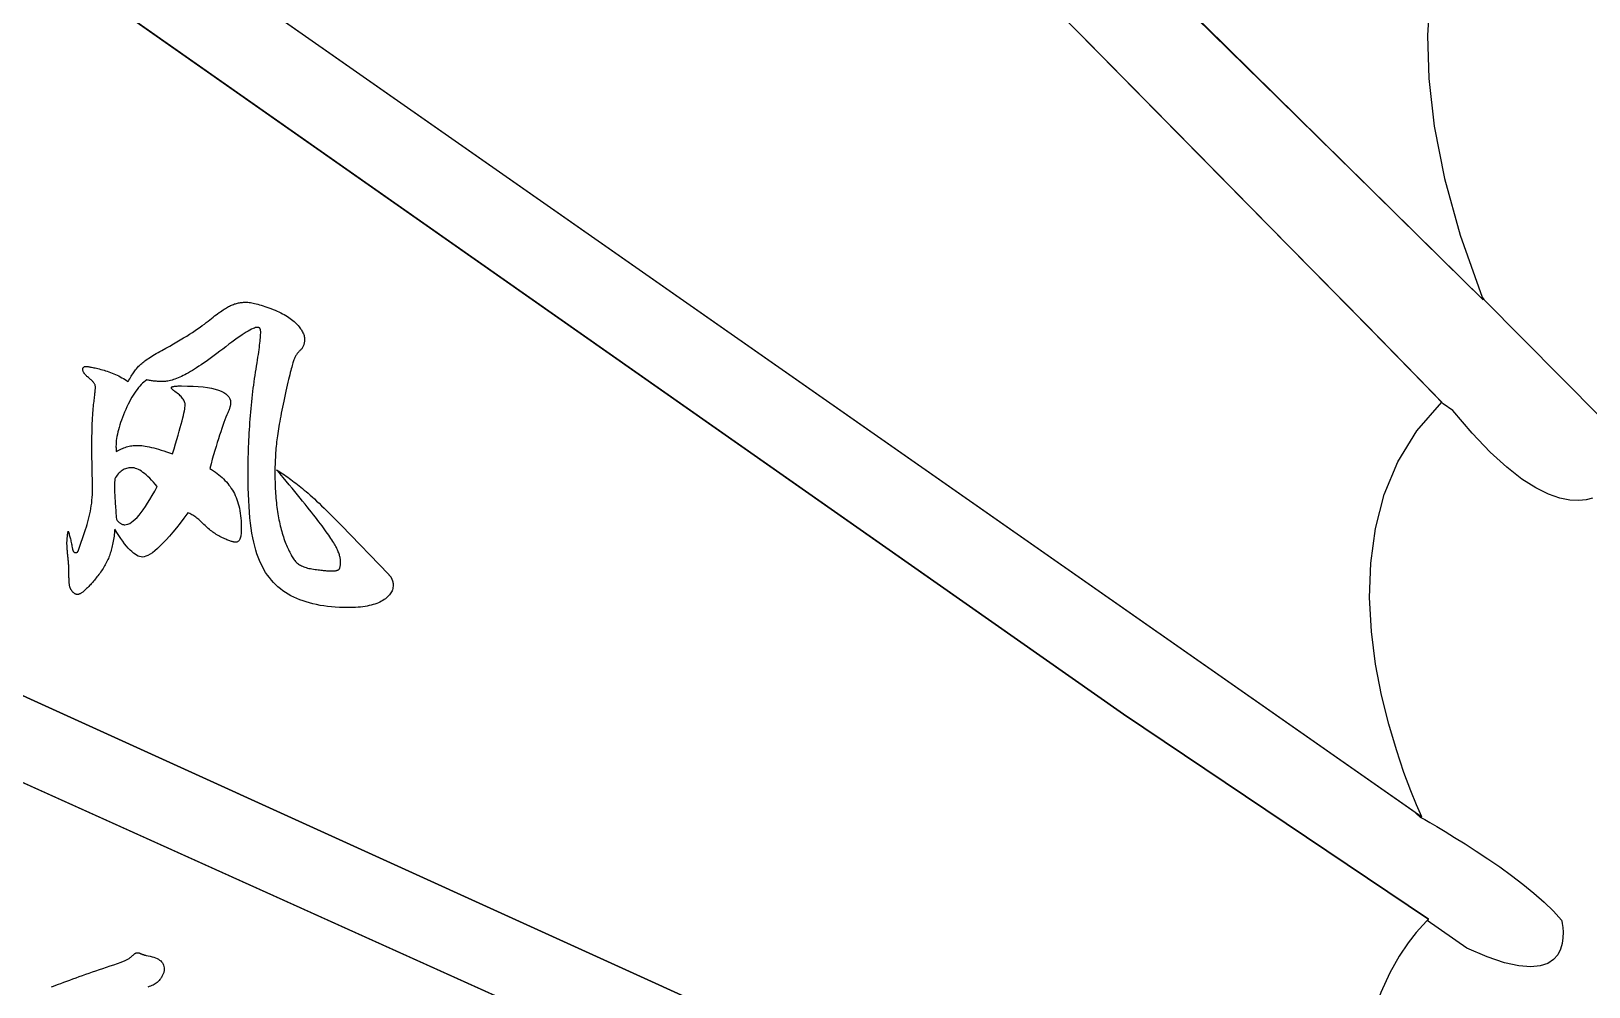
# Model space of a CAD drawing. Extents: x -45 to 45, y -91 to 91.
# Drawn here: x -5.53 to 14.94, y -39.77 to -27.2 of the extents above; entities that cross this region are included whole.
import ezdxf

# ---------------------------------------------------------------- set-up
doc = ezdxf.new("R2010")
doc.units = 0
doc.layers.get('0').update_dxf_attribs({"linetype": 'CONTINUOUS'})

msp = doc.modelspace()

# ---------------------------------------------------------------- linework, layer by layer
for points in [[(12.8529, -26.7533), (12.8237, -27.2617), (12.8408, -27.8281), (12.9124, -28.4536), (13.0473, -29.1401), (13.2538, -29.8892), (13.5405, -30.7026), (13.5405, -30.7026), (13.5405, -30.7026), (13.5411, -30.7047), (13.542, -30.7069), (13.5429, -30.709), (13.5438, -30.7114), (13.5445, -30.7135), (13.5454, -30.7159), (13.5463, -30.718), (13.5472, -30.7204), (13.5479, -30.7225), (13.5488, -30.7248), (13.5497, -30.7269), (13.5506, -30.7293), (13.5515, -30.7314), (13.5524, -30.7338), (13.5533, -30.7359), (13.5542, -30.7383), (-5.0484, -12.3917)], [(-14.2391, -18.656), (12.7502, -37.5342), (12.7502, -37.5342), (12.7314, -37.494), (12.6804, -37.3786), (12.6051, -37.1955), (12.5136, -36.9524), (12.4134, -36.6565), (12.3127, -36.3156), (12.2192, -35.9371), (12.1411, -35.5286), (12.0858, -35.0975), (12.0617, -34.6515), (12.0764, -34.1979), (12.138, -33.7447), (12.2541, -33.2989), (12.4329, -32.8685), (12.6821, -32.4606), (13.0098, -32.0831), (13.0098, -32.0831), (12.6886, -31.751), (12.0111, -31.0591), (11.0229, -30.0534), (9.77, -28.7803), (8.2978, -27.286), (6.6525, -25.617)], [(-14.2391, -18.656), (12.632, -37.4514)], [(-14.6702, -19.7), (8.8269, -36.1857), (12.8365, -38.8826)], [(12.632, -37.4514), (12.728, -37.5395), (12.728, -37.5395), (12.7431, -37.5478), (12.7866, -37.5723), (12.8551, -37.6114), (12.9458, -37.6641), (13.0551, -37.7289), (13.18, -37.8049), (13.3173, -37.8906), (13.4638, -37.9849), (13.6162, -38.0862), (13.7716, -38.1937), (13.9265, -38.3059), (14.0781, -38.4218), (14.2228, -38.5396), (14.3578, -38.6587), (14.4797, -38.7774), (14.5854, -38.8948), (14.5854, -38.8948), (14.5881, -38.9067), (14.5945, -38.94), (14.6012, -38.9902), (14.6055, -39.0534), (14.604, -39.1249), (14.5939, -39.2008), (14.572, -39.2766), (14.5355, -39.3485), (14.4809, -39.4117), (14.4054, -39.4624), (14.3059, -39.4961), (14.1795, -39.5088), (14.0227, -39.4959), (13.833, -39.4535), (13.6069, -39.3772), (13.3416, -39.2629), (12.818, -38.8997), (12.818, -38.8997), (12.82, -38.8975), (12.8221, -38.8955), (12.8239, -38.8937), (12.8258, -38.8921), (12.8273, -38.8905), (12.8289, -38.8891), (12.8302, -38.8879), (12.8316, -38.8868), (12.8326, -38.8857), (12.8337, -38.8848), (12.8344, -38.8841), (12.8352, -38.8836), (12.8356, -38.883), (12.8361, -38.8827), (12.8363, -38.8826), (12.8365, -38.8826), (8.8269, -36.1857), (-14.5856, -19.7593)], [(9.3363, -26.5872), (10.8674, -28.0942), (12.1205, -29.3272), (13.0358, -30.2279), (13.5542, -30.7383), (13.5542, -30.7383), (13.5533, -30.7359), (13.5524, -30.7338), (13.5515, -30.7314), (13.5506, -30.7293), (13.5497, -30.7269), (13.5488, -30.7248), (13.5479, -30.7225), (13.5472, -30.7204), (13.5463, -30.718), (13.5454, -30.7159), (13.5445, -30.7135), (13.5438, -30.7114), (13.5429, -30.709), (13.542, -30.7069), (13.5411, -30.7047), (13.5405, -30.7026), (13.565, -30.7353), (15.0958, -32.2797)], [(14.9932, -33.3439), (14.9098, -33.3653), (14.8103, -33.3754), (14.6948, -33.3697), (14.5626, -33.3432), (14.4138, -33.2917), (14.248, -33.2102), (14.0651, -33.0942), (13.8646, -32.9387), (13.6465, -32.7396), (13.4104, -32.4918), (13.1563, -32.1908), (13.0305, -32.1062), (13.0305, -32.1062), (12.7768, -31.8415), (12.0768, -31.126), (10.9921, -30.0221), (9.5851, -28.5926), (7.9173, -26.8999)], [(12.8365, -38.8826), (12.8365, -38.8826), (12.816, -38.9015), (12.7597, -38.9589), (12.6752, -39.0553), (12.5703, -39.1917), (12.4524, -39.3684), (12.3294, -39.5866), (12.2086, -39.8466), (12.0981, -40.1494), (12.0051, -40.4953), (11.9374, -40.8853), (11.9027, -41.32), (11.9088, -41.8003), (11.9629, -42.3265), (12.073, -42.8997), (12.2466, -43.5204), (12.4916, -44.1894), (-18.1193, -30.27)], [(-18.1193, -30.27), (12.4916, -44.1894)], [(-2.3059, -32.9709), (-2.3059, -32.9709), (-2.2849, -32.984), (-2.264, -32.9976), (-2.2429, -33.0114), (-2.2219, -33.0257), (-2.2006, -33.04), (-2.1795, -33.0549), (-2.1582, -33.07), (-2.1369, -33.0855), (-2.1153, -33.1012), (-2.0938, -33.1173), (-2.0721, -33.1336), (-2.0505, -33.1503), (-2.0286, -33.1672), (-2.0068, -33.1845), (-1.9848, -33.202), (-1.9629, -33.22), (-1.9629, -33.22), (-1.9401, -33.2387), (-1.9161, -33.259), (-1.8909, -33.2808), (-1.8647, -33.3043), (-1.8371, -33.3291), (-1.8083, -33.3556), (-1.7783, -33.3836), (-1.7472, -33.4132), (-1.7145, -33.4442), (-1.6809, -33.4768), (-1.646, -33.5109), (-1.61, -33.5467), (-1.5725, -33.5838), (-1.5341, -33.6227), (-1.4944, -33.663), (-1.4536, -33.7049), (-0.8352, -34.3446), (-0.8352, -34.3446), (-0.8313, -34.3485), (-0.8275, -34.3524), (-0.8239, -34.3563), (-0.8205, -34.3605), (-0.8171, -34.3646), (-0.8139, -34.3688), (-0.8108, -34.373), (-0.8079, -34.3773), (-0.8049, -34.3815), (-0.8022, -34.3859), (-0.7995, -34.3902), (-0.7971, -34.3947), (-0.7947, -34.3991), (-0.7924, -34.4036), (-0.7903, -34.4081), (-0.7884, -34.4127), (-0.7884, -34.4127), (-0.7864, -34.4172), (-0.7846, -34.4217), (-0.783, -34.4262), (-0.7815, -34.431), (-0.78, -34.4355), (-0.7788, -34.44), (-0.7776, -34.4445), (-0.7767, -34.4493), (-0.7757, -34.4538), (-0.7749, -34.4583), (-0.7743, -34.4628), (-0.7738, -34.4676), (-0.7733, -34.4721), (-0.773, -34.4768), (-0.7729, -34.4813), (-0.7729, -34.4861), (-0.7729, -34.4861), (-0.7733, -34.5022), (-0.7751, -34.518), (-0.7781, -34.5334), (-0.7823, -34.5486), (-0.7877, -34.5632), (-0.7943, -34.5776), (-0.8021, -34.5916), (-0.8111, -34.6053), (-0.8212, -34.6184), (-0.8326, -34.6313), (-0.8452, -34.6438), (-0.859, -34.6561), (-0.874, -34.6678), (-0.8902, -34.6793), (-0.9076, -34.6903), (-0.9262, -34.7011), (-0.9262, -34.7011), (-0.9457, -34.711), (-0.9666, -34.7206), (-0.9883, -34.7293), (-1.0113, -34.7377), (-1.0352, -34.7452), (-1.0604, -34.7521), (-1.0865, -34.7583), (-1.1138, -34.764), (-1.142, -34.7688), (-1.1714, -34.7731), (-1.2018, -34.7767), (-1.2335, -34.7797), (-1.266, -34.7818), (-1.2998, -34.7836), (-1.3345, -34.7845), (-1.3705, -34.785), (-1.3705, -34.785), (-1.4257, -34.7842), (-1.4798, -34.7824), (-1.5327, -34.7793), (-1.5846, -34.7751), (-1.6352, -34.7694), (-1.6847, -34.7627), (-1.733, -34.7546), (-1.7803, -34.7456), (-1.8262, -34.7351), (-1.8711, -34.7234), (-1.9149, -34.7105), (-1.9575, -34.6964), (-1.9989, -34.6809), (-2.0391, -34.6644), (-2.0781, -34.6466), (-2.1162, -34.6277), (-2.1162, -34.6277), (-2.1528, -34.6072), (-2.1882, -34.5854), (-2.2222, -34.5619), (-2.2551, -34.5371), (-2.2865, -34.5106), (-2.3168, -34.4828), (-2.3456, -34.4533), (-2.3734, -34.4225), (-2.3995, -34.39), (-2.4246, -34.3562), (-2.4483, -34.3208), (-2.4708, -34.2841), (-2.4918, -34.2456), (-2.5117, -34.2058), (-2.5301, -34.1645), (-2.5475, -34.1218), (-2.5475, -34.1218), (-2.5634, -34.0765), (-2.5784, -34.0283), (-2.5924, -33.9769), (-2.6054, -33.9226), (-2.6173, -33.865), (-2.6282, -33.8045), (-2.638, -33.7407), (-2.6468, -33.6741), (-2.6545, -33.6041), (-2.6612, -33.5312), (-2.6668, -33.455), (-2.6716, -33.376), (-2.6752, -33.2936), (-2.6779, -33.2084), (-2.6794, -33.1199), (-2.68, -33.0286), (-2.68, -33.0286), (-2.6798, -32.9845), (-2.6795, -32.9403), (-2.6789, -32.8959), (-2.6782, -32.8515), (-2.6771, -32.8068), (-2.6759, -32.762), (-2.6744, -32.717), (-2.6728, -32.672), (-2.6708, -32.6265), (-2.6687, -32.5811), (-2.6663, -32.5354), (-2.6638, -32.4897), (-2.6609, -32.4436), (-2.658, -32.3976), (-2.6548, -32.3514), (-2.6515, -32.3051), (-2.6515, -32.3051), (-2.6477, -32.2586), (-2.6438, -32.2126), (-2.6396, -32.1669), (-2.6354, -32.1218), (-2.6308, -32.0768), (-2.6262, -32.0323), (-2.6212, -31.9881), (-2.6163, -31.9445), (-2.6109, -31.901), (-2.6054, -31.858), (-2.5997, -31.8152), (-2.5939, -31.773), (-2.5877, -31.731), (-2.5814, -31.6895), (-2.5749, -31.6483), (-2.5683, -31.6077), (-2.5683, -31.6077), (-2.5615, -31.5677), (-2.5554, -31.5295), (-2.5495, -31.4927), (-2.5443, -31.4578), (-2.5393, -31.4243), (-2.5348, -31.3925), (-2.5307, -31.3622), (-2.5273, -31.3337), (-2.524, -31.3065), (-2.5213, -31.2811), (-2.5189, -31.2572), (-2.5171, -31.2351), (-2.5155, -31.2143), (-2.5145, -31.1953), (-2.5139, -31.1778), (-2.5138, -31.1621), (-2.5138, -31.1621), (-2.5139, -31.1543), (-2.5144, -31.1473), (-2.5151, -31.1405), (-2.5163, -31.1345), (-2.5176, -31.1287), (-2.5195, -31.1236), (-2.5215, -31.1188), (-2.5241, -31.1148), (-2.5267, -31.111), (-2.5298, -31.1079), (-2.5332, -31.1052), (-2.537, -31.1031), (-2.541, -31.1013), (-2.5454, -31.1001), (-2.5501, -31.0993), (-2.5553, -31.0992), (-2.5553, -31.0992), (-2.5672, -31.1001), (-2.581, -31.1031), (-2.5966, -31.108), (-2.6143, -31.115), (-2.6337, -31.1239), (-2.655, -31.1348), (-2.6782, -31.1477), (-2.7034, -31.1627), (-2.7302, -31.1795), (-2.759, -31.1984), (-2.7896, -31.2193), (-2.8222, -31.2422), (-2.8566, -31.267), (-2.8929, -31.2938), (-2.931, -31.3226), (-2.9711, -31.3535), (-2.9711, -31.3535), (-3.0113, -31.3846), (-3.0506, -31.4146), (-3.0889, -31.4434), (-3.1261, -31.471), (-3.1621, -31.4974), (-3.1971, -31.5226), (-3.231, -31.5466), (-3.264, -31.5697), (-3.2957, -31.5913), (-3.3264, -31.6118), (-3.356, -31.631), (-3.3846, -31.6493), (-3.412, -31.6661), (-3.4384, -31.682), (-3.4638, -31.6965), (-3.4881, -31.71), (-3.4881, -31.71), (-3.5115, -31.7222), (-3.5343, -31.7338), (-3.5566, -31.7444), (-3.5785, -31.7545), (-3.5997, -31.7636), (-3.6204, -31.772), (-3.6405, -31.7796), (-3.6602, -31.7865), (-3.6791, -31.7923), (-3.6976, -31.7976), (-3.7156, -31.8019), (-3.733, -31.8057), (-3.7498, -31.8084), (-3.7662, -31.8105), (-3.782, -31.8117), (-3.7973, -31.8122), (-3.7973, -31.8122), (-3.812, -31.812), (-3.8266, -31.8117), (-3.841, -31.8112), (-3.8553, -31.8108), (-3.8692, -31.8099), (-3.8831, -31.809), (-3.8967, -31.8079), (-3.9103, -31.8069), (-3.9233, -31.8054), (-3.9364, -31.8039), (-3.9491, -31.8021), (-3.9619, -31.8003), (-3.9742, -31.7982), (-3.9865, -31.796), (-3.9985, -31.7936), (-4.0104, -31.7912), (-4.0104, -31.7912), (-4.029, -31.8043), (-4.0476, -31.8189), (-4.0659, -31.835), (-4.0842, -31.8527), (-4.102, -31.8717), (-4.1199, -31.8923), (-4.1376, -31.9144), (-4.1552, -31.938), (-4.1723, -31.9628), (-4.1894, -31.9893), (-4.2063, -32.0173), (-4.2232, -32.0468), (-4.2396, -32.0776), (-4.256, -32.1099), (-4.2722, -32.1437), (-4.2884, -32.1792), (-4.2884, -32.1792), (-4.3037, -32.2147), (-4.3181, -32.2498), (-4.3315, -32.284), (-4.344, -32.3177), (-4.3553, -32.3505), (-4.3658, -32.3828), (-4.3753, -32.4143), (-4.3838, -32.4452), (-4.3912, -32.4752), (-4.3977, -32.5047), (-4.4031, -32.5333), (-4.4077, -32.5615), (-4.4111, -32.5888), (-4.4136, -32.6155), (-4.4151, -32.6414), (-4.4157, -32.6668), (-4.4157, -32.6668), (-4.4155, -32.6713), (-4.4155, -32.6758), (-4.4152, -32.6802), (-4.4152, -32.6847), (-4.4149, -32.6889), (-4.4147, -32.6934), (-4.4144, -32.6976), (-4.4143, -32.7021), (-4.4138, -32.7063), (-4.4135, -32.7105), (-4.413, -32.7146), (-4.4127, -32.7188), (-4.4121, -32.7227), (-4.4116, -32.7269), (-4.411, -32.7308), (-4.4106, -32.735), (-4.4106, -32.735), (-4.3941, -32.7248), (-4.3778, -32.7152), (-4.3612, -32.7063), (-4.3447, -32.6982), (-4.3279, -32.6906), (-4.3111, -32.6837), (-4.2941, -32.6774), (-4.2773, -32.672), (-4.26, -32.667), (-4.2429, -32.6628), (-4.2255, -32.6592), (-4.2082, -32.6563), (-4.1906, -32.6539), (-4.1731, -32.6523), (-4.1554, -32.6514), (-4.1377, -32.6511), (-4.1377, -32.6511), (-4.119, -32.6514), (-4.0991, -32.6527), (-4.0776, -32.6547), (-4.055, -32.6578), (-4.0307, -32.6616), (-4.0052, -32.6663), (-3.9782, -32.6719), (-3.9499, -32.6785), (-3.92, -32.6857), (-3.8888, -32.6939), (-3.8562, -32.7029), (-3.8224, -32.7129), (-3.7869, -32.7236), (-3.7502, -32.7352), (-3.712, -32.7477), (-3.6726, -32.7612), (-3.6726, -32.7612), (-3.6523, -32.6946), (-3.6334, -32.6318), (-3.6159, -32.5724), (-3.5997, -32.5168), (-3.5847, -32.4644), (-3.571, -32.4158), (-3.5587, -32.3706), (-3.5478, -32.3292), (-3.5379, -32.2911), (-3.5295, -32.2566), (-3.5223, -32.2256), (-3.5166, -32.1983), (-3.512, -32.1743), (-3.5088, -32.154), (-3.5069, -32.1372), (-3.5063, -32.1242), (-3.5063, -32.1242), (-3.5067, -32.1126), (-3.5084, -32.1012), (-3.5109, -32.0898), (-3.5147, -32.0784), (-3.5193, -32.067), (-3.5252, -32.0556), (-3.5319, -32.0442), (-3.54, -32.033), (-3.5488, -32.0216), (-3.5589, -32.0104), (-3.57, -31.999), (-3.5823, -31.9879), (-3.5953, -31.9766), (-3.6096, -31.9655), (-3.6249, -31.9544), (-3.6414, -31.9433), (-3.6414, -31.9433), (-3.647, -31.9393), (-3.6523, -31.9354), (-3.6572, -31.9317), (-3.6618, -31.9281), (-3.6659, -31.9245), (-3.6698, -31.921), (-3.6733, -31.9176), (-3.6765, -31.9143), (-3.6791, -31.911), (-3.6815, -31.9078), (-3.6835, -31.9048), (-3.6852, -31.9019), (-3.6864, -31.8989), (-3.6874, -31.8961), (-3.6879, -31.8934), (-3.6882, -31.8909), (-3.6882, -31.8909), (-3.6876, -31.8882), (-3.6859, -31.8858), (-3.6832, -31.8836), (-3.6796, -31.8816), (-3.6748, -31.8797), (-3.6691, -31.878), (-3.6622, -31.8764), (-3.6544, -31.8751), (-3.6453, -31.8738), (-3.6352, -31.8727), (-3.6241, -31.8717), (-3.6121, -31.8711), (-3.5989, -31.8705), (-3.5846, -31.8702), (-3.5693, -31.8699), (-3.5531, -31.8699), (-3.5531, -31.8699), (-3.475, -31.8706), (-3.402, -31.8732), (-3.334, -31.8774), (-3.2711, -31.8835), (-3.2131, -31.8911), (-3.1603, -31.9007), (-3.1125, -31.9118), (-3.0698, -31.9249), (-3.0319, -31.9393), (-2.9992, -31.9557), (-2.9715, -31.9737), (-2.9489, -31.9936), (-2.9312, -32.015), (-2.9187, -32.0384), (-2.9111, -32.0633), (-2.9087, -32.0901), (-2.9087, -32.0901), (-2.9087, -32.096), (-2.9091, -32.1023), (-2.9098, -32.1088), (-2.9109, -32.1158), (-2.912, -32.1229), (-2.9136, -32.1304), (-2.9155, -32.1381), (-2.9177, -32.1463), (-2.92, -32.1545), (-2.9227, -32.1631), (-2.9256, -32.172), (-2.929, -32.1814), (-2.9325, -32.1908), (-2.9364, -32.2006), (-2.9405, -32.2107), (-2.9451, -32.2212), (-2.9451, -32.2212), (-2.9575, -32.2503), (-2.9703, -32.2818), (-2.9833, -32.3154), (-2.9969, -32.3514), (-3.0106, -32.3894), (-3.0248, -32.4298), (-3.0392, -32.4724), (-3.0541, -32.5173), (-3.0691, -32.5642), (-3.0846, -32.6134), (-3.1003, -32.6648), (-3.1164, -32.7185), (-3.1327, -32.7742), (-3.1496, -32.8323), (-3.1666, -32.8926), (-3.1841, -32.9552), (-3.1841, -32.9552), (-3.1584, -32.9704), (-3.1336, -32.9863), (-3.1096, -33.0025), (-3.0865, -33.0195), (-3.0641, -33.0367), (-3.0426, -33.0547), (-3.0219, -33.073), (-3.0021, -33.0921), (-2.9829, -33.1113), (-2.9647, -33.1313), (-2.9472, -33.1517), (-2.9306, -33.1728), (-2.9147, -33.1941), (-2.8998, -33.2162), (-2.8856, -33.2387), (-2.8723, -33.2619), (-2.8723, -33.2619), (-2.8596, -33.2855), (-2.8478, -33.3102), (-2.8368, -33.3358), (-2.8267, -33.3625), (-2.8173, -33.39), (-2.8088, -33.4186), (-2.8011, -33.4481), (-2.7943, -33.4787), (-2.7881, -33.51), (-2.7828, -33.5425), (-2.7783, -33.5758), (-2.7748, -33.6102), (-2.7719, -33.6454), (-2.7699, -33.6818), (-2.7687, -33.7191), (-2.7684, -33.7574), (-2.7684, -33.7574), (-2.7687, -33.7775), (-2.7696, -33.7966), (-2.7711, -33.8142), (-2.7732, -33.8307), (-2.7759, -33.8457), (-2.7792, -33.8595), (-2.7831, -33.8719), (-2.7878, -33.8832), (-2.7929, -33.8929), (-2.7986, -33.9015), (-2.8049, -33.9087), (-2.8121, -33.9147), (-2.8196, -33.9192), (-2.828, -33.9225), (-2.8367, -33.9244), (-2.8463, -33.9252), (-2.8463, -33.9252), (-2.8517, -33.9249), (-2.858, -33.9241), (-2.8649, -33.9229), (-2.8726, -33.9213), (-2.8808, -33.9191), (-2.8898, -33.9165), (-2.8994, -33.9135), (-2.9099, -33.91), (-2.9209, -33.9059), (-2.9326, -33.9014), (-2.9451, -33.8965), (-2.9583, -33.8911), (-2.9721, -33.8851), (-2.9866, -33.8788), (-3.0018, -33.8721), (-3.0178, -33.8649), (-3.0178, -33.8649), (-3.0338, -33.857), (-3.0499, -33.8489), (-3.0657, -33.8402), (-3.0816, -33.8313), (-3.097, -33.8219), (-3.1125, -33.8121), (-3.1278, -33.8019), (-3.1431, -33.7914), (-3.158, -33.7803), (-3.173, -33.7689), (-3.1877, -33.7571), (-3.2024, -33.7449), (-3.2168, -33.7322), (-3.2312, -33.7191), (-3.2453, -33.7056), (-3.2595, -33.6918), (-3.2595, -33.6918), (-3.2733, -33.6778), (-3.2871, -33.6646), (-3.3007, -33.6517), (-3.3144, -33.6397), (-3.3278, -33.628), (-3.3413, -33.617), (-3.3545, -33.6065), (-3.3679, -33.5967), (-3.3808, -33.5871), (-3.3939, -33.5784), (-3.4068, -33.57), (-3.4197, -33.5624), (-3.4323, -33.5552), (-3.4449, -33.5486), (-3.4573, -33.5426), (-3.4699, -33.5372), (-3.4699, -33.5372), (-3.5226, -33.6076), (-3.5735, -33.6735), (-3.6222, -33.7348), (-3.6689, -33.7917), (-3.7134, -33.8439), (-3.7561, -33.8917), (-3.7965, -33.9348), (-3.835, -33.9736), (-3.8712, -34.0076), (-3.9055, -34.0371), (-3.9375, -34.0621), (-3.9677, -34.0826), (-3.9957, -34.0984), (-4.0217, -34.1099), (-4.0456, -34.1167), (-4.0676, -34.1191), (-4.0676, -34.1191), (-4.0859, -34.1176), (-4.1049, -34.1132), (-4.1244, -34.106), (-4.1448, -34.0961), (-4.1655, -34.0831), (-4.1868, -34.0673), (-4.2087, -34.0487), (-4.2312, -34.0273), (-4.254, -34.0028), (-4.2777, -33.9755), (-4.3017, -33.9454), (-4.3266, -33.9125), (-4.3518, -33.8766), (-4.3777, -33.8379), (-4.4041, -33.7964), (-4.4313, -33.7521), (-4.4313, -33.7521), (-4.4333, -33.776), (-4.4356, -33.7997), (-4.4382, -33.8228), (-4.4412, -33.8456), (-4.4442, -33.8678), (-4.4476, -33.8897), (-4.4513, -33.9112), (-4.4553, -33.9323), (-4.4594, -33.9528), (-4.4638, -33.973), (-4.4685, -33.9927), (-4.4736, -34.012), (-4.4788, -34.0308), (-4.4843, -34.0494), (-4.4901, -34.0674), (-4.4963, -34.0851), (-4.4963, -34.0851), (-4.5025, -34.1022), (-4.5092, -34.1195), (-4.5162, -34.1366), (-4.5237, -34.1537), (-4.5314, -34.1705), (-4.5397, -34.1873), (-4.5482, -34.2039), (-4.5572, -34.2207), (-4.5663, -34.237), (-4.576, -34.2535), (-4.586, -34.2697), (-4.5965, -34.286), (-4.6071, -34.3019), (-4.6183, -34.318), (-4.6298, -34.3339), (-4.6418, -34.3498), (-4.6418, -34.3498), (-4.6536, -34.3651), (-4.6653, -34.3801), (-4.6768, -34.3947), (-4.6883, -34.4089), (-4.6994, -34.4226), (-4.7104, -34.4359), (-4.7212, -34.4487), (-4.732, -34.4611), (-4.7423, -34.473), (-4.7527, -34.4844), (-4.7627, -34.4954), (-4.7728, -34.506), (-4.7824, -34.5161), (-4.792, -34.5258), (-4.8014, -34.535), (-4.8107, -34.5438), (-4.8107, -34.5438), (-4.8195, -34.5519), (-4.8282, -34.5596), (-4.8365, -34.5668), (-4.8447, -34.5735), (-4.8524, -34.5795), (-4.86, -34.5852), (-4.8672, -34.5903), (-4.8743, -34.5949), (-4.8808, -34.5988), (-4.8873, -34.6023), (-4.8934, -34.6052), (-4.8993, -34.6076), (-4.9048, -34.6094), (-4.9101, -34.6108), (-4.915, -34.6117), (-4.9198, -34.612), (-4.9198, -34.612), (-4.9241, -34.6118), (-4.9286, -34.6114), (-4.933, -34.6106), (-4.9375, -34.6096), (-4.9417, -34.6082), (-4.9462, -34.6066), (-4.9504, -34.6047), (-4.9548, -34.6027), (-4.9588, -34.6001), (-4.963, -34.5975), (-4.9671, -34.5944), (-4.9713, -34.5912), (-4.9752, -34.5875), (-4.9794, -34.5837), (-4.9833, -34.5796), (-4.9874, -34.5753), (-4.9874, -34.5753), (-4.9911, -34.5705), (-4.9947, -34.5658), (-4.9981, -34.561), (-5.0015, -34.5563), (-5.0044, -34.5513), (-5.0073, -34.5465), (-5.01, -34.5414), (-5.0127, -34.5365), (-5.0149, -34.5312), (-5.0171, -34.5261), (-5.019, -34.5208), (-5.021, -34.5157), (-5.0225, -34.5103), (-5.024, -34.5049), (-5.0252, -34.4994), (-5.0264, -34.494), (-5.0264, -34.494), (-5.0271, -34.488), (-5.028, -34.4817), (-5.0287, -34.4748), (-5.0296, -34.4675), (-5.0302, -34.4596), (-5.0309, -34.4512), (-5.0315, -34.4423), (-5.0321, -34.433), (-5.0324, -34.423), (-5.0329, -34.4125), (-5.0332, -34.4016), (-5.0336, -34.3902), (-5.0337, -34.3782), (-5.034, -34.3657), (-5.034, -34.3528), (-5.0342, -34.3394), (-5.0342, -34.3394), (-5.0342, -34.3254), (-5.0343, -34.3116), (-5.0345, -34.2978), (-5.0349, -34.284), (-5.0352, -34.27), (-5.0358, -34.2562), (-5.0364, -34.2423), (-5.0373, -34.2285), (-5.0381, -34.2144), (-5.039, -34.2005), (-5.0401, -34.1864), (-5.0413, -34.1726), (-5.0425, -34.1585), (-5.0439, -34.1445), (-5.0454, -34.1304), (-5.0471, -34.1165), (-5.0471, -34.1165), (-5.0485, -34.1025), (-5.05, -34.0889), (-5.0513, -34.0756), (-5.0527, -34.0628), (-5.0537, -34.0502), (-5.0549, -34.0381), (-5.0558, -34.0262), (-5.0568, -34.0148), (-5.0574, -34.0035), (-5.0582, -33.9928), (-5.0586, -33.9824), (-5.0592, -33.9724), (-5.0595, -33.9626), (-5.0598, -33.9532), (-5.0599, -33.9441), (-5.0601, -33.9356), (-5.0601, -33.9356), (-5.0599, -33.9269), (-5.0598, -33.9181), (-5.0593, -33.9091), (-5.059, -33.9001), (-5.0584, -33.8908), (-5.0578, -33.8814), (-5.0569, -33.8718), (-5.0562, -33.8622), (-5.055, -33.8521), (-5.0539, -33.8421), (-5.0525, -33.8318), (-5.0512, -33.8215), (-5.0496, -33.8108), (-5.0481, -33.8002), (-5.0463, -33.7892), (-5.0445, -33.7783), (-5.0445, -33.7783), (-5.0406, -33.7895), (-5.0367, -33.8014), (-5.0328, -33.8135), (-5.0292, -33.8263), (-5.0253, -33.8393), (-5.0217, -33.853), (-5.0181, -33.8671), (-5.0146, -33.8818), (-5.011, -33.8966), (-5.0074, -33.9121), (-5.0039, -33.9279), (-5.0006, -33.9444), (-4.9972, -33.961), (-4.9939, -33.9783), (-4.9906, -33.996), (-4.9874, -34.0143), (-4.9874, -34.0143), (-4.9859, -34.0199), (-4.9844, -34.0252), (-4.9826, -34.0302), (-4.981, -34.0349), (-4.9789, -34.039), (-4.9769, -34.0429), (-4.9746, -34.0464), (-4.9724, -34.0496), (-4.9697, -34.0522), (-4.9672, -34.0547), (-4.9643, -34.0567), (-4.9615, -34.0585), (-4.9583, -34.0597), (-4.9552, -34.0607), (-4.9517, -34.0612), (-4.9484, -34.0615), (-4.9484, -34.0615), (-4.9448, -34.0613), (-4.9415, -34.061), (-4.9384, -34.0605), (-4.9355, -34.0601), (-4.9327, -34.0592), (-4.9301, -34.0583), (-4.9277, -34.0572), (-4.9256, -34.0562), (-4.9235, -34.0547), (-4.9217, -34.0532), (-4.9199, -34.0514), (-4.9185, -34.0496), (-4.9172, -34.0475), (-4.9161, -34.0453), (-4.9152, -34.0429), (-4.9146, -34.0405), (-4.8159, -33.7574), (-4.8159, -33.7574), (-4.8045, -33.7243), (-4.7938, -33.691), (-4.7839, -33.6571), (-4.7749, -33.623), (-4.7664, -33.5883), (-4.7587, -33.5533), (-4.7518, -33.5178), (-4.7457, -33.4821), (-4.7401, -33.4457), (-4.7353, -33.4091), (-4.7313, -33.3719), (-4.7281, -33.3345), (-4.7254, -33.2966), (-4.7236, -33.2583), (-4.7226, -33.2196), (-4.7223, -33.1806), (-4.7327, -32.735), (-4.7327, -32.735), (-4.7325, -32.6815), (-4.7322, -32.63), (-4.7317, -32.5804), (-4.7312, -32.533), (-4.7302, -32.4874), (-4.7292, -32.4439), (-4.728, -32.4022), (-4.7268, -32.3626), (-4.7251, -32.3248), (-4.7235, -32.2891), (-4.7215, -32.2553), (-4.7196, -32.2236), (-4.7172, -32.1938), (-4.7148, -32.166), (-4.7121, -32.1401), (-4.7094, -32.1163), (-4.7094, -32.1163), (-4.7064, -32.0938), (-4.7038, -32.0724), (-4.7013, -32.052), (-4.699, -32.0328), (-4.6968, -32.0145), (-4.695, -31.9974), (-4.6932, -31.9812), (-4.6918, -31.9662), (-4.6903, -31.9519), (-4.6891, -31.9389), (-4.6881, -31.9269), (-4.6873, -31.9161), (-4.6866, -31.9062), (-4.6863, -31.8974), (-4.686, -31.8896), (-4.686, -31.883), (-4.686, -31.883), (-4.6863, -31.8765), (-4.6872, -31.8702), (-4.6887, -31.8636), (-4.6911, -31.857), (-4.694, -31.8501), (-4.6976, -31.8433), (-4.7018, -31.8362), (-4.7067, -31.8292), (-4.7121, -31.8218), (-4.7183, -31.8145), (-4.7252, -31.8068), (-4.7327, -31.7993), (-4.7408, -31.7915), (-4.7495, -31.7837), (-4.7589, -31.7756), (-4.7691, -31.7677), (-4.7691, -31.7677), (-4.779, -31.7595), (-4.7884, -31.7515), (-4.7971, -31.7436), (-4.8054, -31.7361), (-4.8127, -31.7286), (-4.8196, -31.7214), (-4.8257, -31.7142), (-4.8314, -31.7073), (-4.8362, -31.7004), (-4.8404, -31.6938), (-4.844, -31.6873), (-4.847, -31.6811), (-4.8491, -31.6748), (-4.8509, -31.6689), (-4.8518, -31.6631), (-4.8523, -31.6575), (-4.8523, -31.6575), (-4.852, -31.6519), (-4.8515, -31.6469), (-4.8507, -31.6422), (-4.8496, -31.6379), (-4.848, -31.6338), (-4.8463, -31.6303), (-4.8441, -31.6269), (-4.8418, -31.6241), (-4.8389, -31.6214), (-4.8358, -31.6192), (-4.8324, -31.6172), (-4.8288, -31.6157), (-4.8247, -31.6144), (-4.8203, -31.6136), (-4.8156, -31.6131), (-4.8107, -31.613), (-4.8107, -31.613), (-4.8049, -31.6131), (-4.7981, -31.6136), (-4.7902, -31.6144), (-4.7815, -31.6157), (-4.7716, -31.6172), (-4.7608, -31.6192), (-4.7488, -31.6214), (-4.7359, -31.6241), (-4.7218, -31.6269), (-4.7068, -31.6303), (-4.6907, -31.6338), (-4.6737, -31.6379), (-4.6555, -31.6422), (-4.6364, -31.6469), (-4.6162, -31.6519), (-4.595, -31.6575), (-4.595, -31.6575), (-4.5731, -31.6632), (-4.5515, -31.6696), (-4.5299, -31.6763), (-4.5084, -31.6838), (-4.4868, -31.6916), (-4.4654, -31.7), (-4.4441, -31.7088), (-4.4228, -31.7184), (-4.4015, -31.7282), (-4.3803, -31.7387), (-4.3591, -31.7495), (-4.3381, -31.7611), (-4.3171, -31.773), (-4.2962, -31.7856), (-4.2753, -31.7985), (-4.2546, -31.8122), (-4.2546, -31.8122), (-4.2447, -31.7939), (-4.2351, -31.7765), (-4.2252, -31.7595), (-4.2156, -31.7433), (-4.2057, -31.7274), (-4.1961, -31.7122), (-4.1862, -31.6975), (-4.1766, -31.6837), (-4.1667, -31.6701), (-4.1571, -31.6572), (-4.1472, -31.6449), (-4.1376, -31.6332), (-4.1277, -31.6218), (-4.1181, -31.6113), (-4.1083, -31.6013), (-4.0987, -31.592), (-4.0987, -31.592), (-4.0884, -31.5825), (-4.0771, -31.5728), (-4.0647, -31.5628), (-4.0515, -31.5526), (-4.0371, -31.5418), (-4.0218, -31.5308), (-4.0055, -31.5195), (-3.9882, -31.508), (-3.9698, -31.4959), (-3.9504, -31.4837), (-3.9299, -31.471), (-3.9086, -31.4582), (-3.8861, -31.4449), (-3.8627, -31.4313), (-3.8383, -31.4174), (-3.8129, -31.4033), (-3.8129, -31.4033), (-3.7604, -31.374), (-3.71, -31.3455), (-3.6614, -31.3176), (-3.6149, -31.2906), (-3.5702, -31.2641), (-3.5274, -31.2383), (-3.4866, -31.2132), (-3.4478, -31.1889), (-3.4106, -31.1651), (-3.3755, -31.142), (-3.3422, -31.1196), (-3.311, -31.098), (-3.2816, -31.0769), (-3.2541, -31.0565), (-3.2285, -31.0368), (-3.2049, -31.0179), (-3.2049, -31.0179), (-3.1824, -30.9995), (-3.1606, -30.982), (-3.1393, -30.9652), (-3.1189, -30.9493), (-3.0989, -30.9341), (-3.0797, -30.9198), (-3.0611, -30.9062), (-3.0431, -30.8934), (-3.0257, -30.8813), (-3.0089, -30.87), (-2.9927, -30.8594), (-2.9772, -30.8497), (-2.9622, -30.8407), (-2.9481, -30.8326), (-2.9346, -30.8252), (-2.9217, -30.8187), (-2.9217, -30.8187), (-2.9088, -30.8125), (-2.8961, -30.8069), (-2.8832, -30.8016), (-2.8704, -30.7968), (-2.8573, -30.7922), (-2.8444, -30.7882), (-2.8312, -30.7844), (-2.8183, -30.7813), (-2.805, -30.7782), (-2.7918, -30.7757), (-2.7784, -30.7735), (-2.7652, -30.7719), (-2.7517, -30.7705), (-2.7383, -30.7696), (-2.7247, -30.769), (-2.7112, -30.7689), (-2.7112, -30.7689), (-2.697, -30.7692), (-2.6821, -30.7701), (-2.6661, -30.7716), (-2.6494, -30.774), (-2.6316, -30.7769), (-2.6131, -30.7805), (-2.5936, -30.7847), (-2.5734, -30.7897), (-2.552, -30.7951), (-2.5299, -30.8014), (-2.5069, -30.8083), (-2.4831, -30.8159), (-2.4582, -30.824), (-2.4326, -30.8329), (-2.406, -30.8425), (-2.3786, -30.8527), (-2.3786, -30.8527), (-2.3509, -30.8632), (-2.3243, -30.874), (-2.2986, -30.885), (-2.2739, -30.8964), (-2.2499, -30.9078), (-2.2269, -30.9196), (-2.2048, -30.9315), (-2.1837, -30.9438), (-2.1632, -30.9561), (-2.1438, -30.9688), (-2.1252, -30.9816), (-2.1076, -30.9948), (-2.0907, -31.008), (-2.0749, -31.0216), (-2.06, -31.0353), (-2.046, -31.0494), (-2.046, -31.0494), (-2.0327, -31.0632), (-2.0203, -31.0772), (-2.0087, -31.0908), (-1.9981, -31.1045), (-1.9882, -31.1178), (-1.9793, -31.1312), (-1.9712, -31.1442), (-1.9641, -31.1574), (-1.9576, -31.1701), (-1.9521, -31.1829), (-1.9474, -31.1955), (-1.9436, -31.2081), (-1.9405, -31.2202), (-1.9385, -31.2325), (-1.9372, -31.2445), (-1.9369, -31.2565), (-1.9369, -31.2565), (-1.937, -31.268), (-1.9376, -31.2792), (-1.9386, -31.2901), (-1.9403, -31.3007), (-1.9422, -31.3108), (-1.9448, -31.3208), (-1.9476, -31.3303), (-1.9511, -31.3396), (-1.9548, -31.3483), (-1.959, -31.3568), (-1.9636, -31.3649), (-1.9689, -31.3728), (-1.9744, -31.3802), (-1.9806, -31.3873), (-1.987, -31.3941), (-1.9941, -31.4006), (-1.9941, -31.4006), (-2.001, -31.4068), (-2.0078, -31.4135), (-2.0144, -31.4205), (-2.0209, -31.4279), (-2.027, -31.4354), (-2.0331, -31.4434), (-2.0389, -31.4516), (-2.0447, -31.4602), (-2.0499, -31.469), (-2.0552, -31.4782), (-2.0601, -31.4876), (-2.0651, -31.4974), (-2.0696, -31.5074), (-2.0741, -31.5178), (-2.0783, -31.5284), (-2.0824, -31.5396), (-2.0824, -31.5396), (-2.0864, -31.5516), (-2.0908, -31.5658), (-2.0955, -31.5821), (-2.1008, -31.6006), (-2.1063, -31.6209), (-2.1123, -31.6435), (-2.1185, -31.668), (-2.1253, -31.6948), (-2.1322, -31.7234), (-2.1396, -31.7542), (-2.1472, -31.7871), (-2.1554, -31.8221), (-2.1638, -31.859), (-2.1727, -31.8981), (-2.1819, -31.9393), (-2.1916, -31.9826), (-2.1916, -31.9826), (-2.201, -32.0261), (-2.2101, -32.0687), (-2.2188, -32.1103), (-2.2273, -32.1508), (-2.2352, -32.1901), (-2.2428, -32.2283), (-2.25, -32.2655), (-2.257, -32.3017), (-2.2634, -32.3366), (-2.2695, -32.3705), (-2.2751, -32.4034), (-2.2805, -32.4352), (-2.2854, -32.4658), (-2.29, -32.4954), (-2.2942, -32.5239), (-2.2981, -32.5515), (-2.2981, -32.5515), (-2.3014, -32.5784), (-2.3046, -32.6059), (-2.3076, -32.6336), (-2.3105, -32.662), (-2.313, -32.6905), (-2.3154, -32.7195), (-2.3175, -32.7489), (-2.3195, -32.7788), (-2.3211, -32.8089), (-2.3226, -32.8395), (-2.3238, -32.8704), (-2.3249, -32.9018), (-2.3256, -32.9334), (-2.3262, -32.9656), (-2.3265, -32.9981), (-2.3267, -33.0312), (-2.3267, -33.0312), (-2.3265, -33.064), (-2.3261, -33.0966), (-2.3253, -33.1289), (-2.3244, -33.161), (-2.3231, -33.1926), (-2.3217, -33.224), (-2.32, -33.2551), (-2.3181, -33.2861), (-2.3158, -33.3165), (-2.3133, -33.3467), (-2.3105, -33.3765), (-2.3076, -33.4061), (-2.3042, -33.4353), (-2.3007, -33.4643), (-2.2969, -33.493), (-2.2929, -33.5214), (-2.2929, -33.5214), (-2.2884, -33.5492), (-2.2838, -33.5768), (-2.2788, -33.604), (-2.2737, -33.6309), (-2.2682, -33.6572), (-2.2626, -33.6833), (-2.2567, -33.709), (-2.2506, -33.7343), (-2.2441, -33.7591), (-2.2374, -33.7836), (-2.2303, -33.8076), (-2.2231, -33.8314), (-2.2155, -33.8547), (-2.2078, -33.8777), (-2.1998, -33.9002), (-2.1916, -33.9225), (-2.1916, -33.9225), (-2.1829, -33.9439), (-2.1745, -33.9648), (-2.1661, -33.9847), (-2.1577, -34.0041), (-2.1491, -34.0225), (-2.1407, -34.0404), (-2.1323, -34.0575), (-2.1239, -34.0739), (-2.1152, -34.0893), (-2.1068, -34.104), (-2.0984, -34.1179), (-2.09, -34.1313), (-2.0816, -34.1437), (-2.0732, -34.1555), (-2.0648, -34.1664), (-2.0564, -34.1768), (-2.0564, -34.1768), (-2.0474, -34.1863), (-2.0378, -34.1955), (-2.0273, -34.2042), (-2.0162, -34.2126), (-2.0041, -34.2204), (-1.9914, -34.2279), (-1.9777, -34.2349), (-1.9635, -34.2416), (-1.9482, -34.2477), (-1.9323, -34.2535), (-1.9155, -34.2588), (-1.898, -34.2637), (-1.8795, -34.2681), (-1.8605, -34.2722), (-1.8405, -34.2758), (-1.82, -34.2791), (-1.82, -34.2791), (-1.7992, -34.2818), (-1.7792, -34.2845), (-1.7599, -34.2869), (-1.7416, -34.2893), (-1.7239, -34.2912), (-1.7071, -34.2932), (-1.6909, -34.295), (-1.6757, -34.2967), (-1.661, -34.2979), (-1.6473, -34.2991), (-1.6343, -34.3001), (-1.6221, -34.3011), (-1.6106, -34.3016), (-1.5999, -34.3021), (-1.5899, -34.3024), (-1.5809, -34.3026), (-1.5809, -34.3026), (-1.5722, -34.3024), (-1.564, -34.3023), (-1.556, -34.3018), (-1.5486, -34.3014), (-1.5414, -34.3006), (-1.5347, -34.2999), (-1.5283, -34.2988), (-1.5224, -34.2979), (-1.5166, -34.2965), (-1.5114, -34.2952), (-1.5064, -34.2937), (-1.5019, -34.2922), (-1.4976, -34.2903), (-1.4939, -34.2885), (-1.4904, -34.2864), (-1.4874, -34.2843), (-1.4874, -34.2843), (-1.4844, -34.2816), (-1.4818, -34.2786), (-1.4793, -34.275), (-1.477, -34.271), (-1.4748, -34.2663), (-1.473, -34.2612), (-1.4712, -34.2555), (-1.4698, -34.2495), (-1.4683, -34.2428), (-1.4671, -34.2356), (-1.4661, -34.2279), (-1.4653, -34.2198), (-1.4646, -34.2111), (-1.4643, -34.2019), (-1.464, -34.1922), (-1.464, -34.1821), (-1.464, -34.1821), (-1.4641, -34.1714), (-1.4649, -34.1605), (-1.4661, -34.1492), (-1.4679, -34.1378), (-1.47, -34.126), (-1.4727, -34.1141), (-1.4758, -34.1019), (-1.4796, -34.0895), (-1.4836, -34.0767), (-1.4883, -34.0637), (-1.4934, -34.0503), (-1.4991, -34.0369), (-1.5051, -34.023), (-1.5117, -34.009), (-1.5187, -33.9947), (-1.5264, -33.9802), (-1.5264, -33.9802), (-1.5346, -33.9648), (-1.5438, -33.9487), (-1.5538, -33.9317), (-1.5649, -33.9138), (-1.5768, -33.8948), (-1.5898, -33.875), (-1.6037, -33.8542), (-1.6186, -33.8327), (-1.6342, -33.81), (-1.6509, -33.7865), (-1.6684, -33.7621), (-1.687, -33.7368), (-1.7064, -33.7105), (-1.7269, -33.6833), (-1.7482, -33.6552), (-1.7706, -33.6263), (-1.7706, -33.6263), (-1.7939, -33.5959), (-1.8186, -33.5643), (-1.8447, -33.5311), (-1.8721, -33.4967), (-1.9008, -33.4607), (-1.9309, -33.4234), (-1.9624, -33.3845), (-1.9953, -33.3444), (-2.0294, -33.3026), (-2.0648, -33.2595), (-2.1016, -33.2149), (-2.1398, -33.169), (-2.1793, -33.1215), (-2.2201, -33.0728), (-2.2623, -33.0225), (-2.3059, -32.9709)], [(-18.2445, -41.4212), (13.2311, -50.194), (13.2311, -50.194), (13.2048, -50.1656), (13.1329, -50.0834), (13.0249, -49.951), (12.8908, -49.7725), (12.7401, -49.5513), (12.5829, -49.2915), (12.4288, -48.9969), (12.2878, -48.6714), (12.1693, -48.3184), (12.0835, -47.9422), (12.0399, -47.5464), (12.0486, -47.1351), (12.119, -46.7117), (12.2612, -46.2804), (12.4848, -45.8448), (12.7999, -45.4088), (-17.8851, -31.5609)], [(12.7746, -45.3974), (-17.8851, -31.5609)], [(-3.8753, -33.1911), (-3.8753, -33.1911), (-3.9002, -33.1611), (-3.9247, -33.1332), (-3.9487, -33.1072), (-3.9722, -33.0832), (-3.9951, -33.061), (-4.0176, -33.0407), (-4.0395, -33.0224), (-4.061, -33.0062), (-4.0817, -32.9917), (-4.102, -32.9792), (-4.1218, -32.9686), (-4.1411, -32.96), (-4.1598, -32.9532), (-4.1781, -32.9484), (-4.1958, -32.9456), (-4.2131, -32.9447), (-4.2131, -32.9447), (-4.2297, -32.9451), (-4.246, -32.9469), (-4.2618, -32.9496), (-4.2773, -32.9538), (-4.2922, -32.9589), (-4.3069, -32.9652), (-4.3212, -32.9726), (-4.3351, -32.9813), (-4.3485, -32.9909), (-4.3615, -33.0018), (-4.3741, -33.0138), (-4.3864, -33.0271), (-4.3981, -33.0413), (-4.4096, -33.0569), (-4.4206, -33.0735), (-4.4313, -33.0915), (-4.4313, -33.0915), (-4.4317, -33.1017), (-4.4323, -33.1118), (-4.4328, -33.1216), (-4.4334, -33.1313), (-4.4337, -33.1406), (-4.4343, -33.1498), (-4.4346, -33.1586), (-4.4351, -33.1674), (-4.4352, -33.1757), (-4.4355, -33.1839), (-4.4357, -33.1918), (-4.436, -33.1995), (-4.436, -33.2068), (-4.4363, -33.2141), (-4.4363, -33.221), (-4.4365, -33.2278), (-4.4365, -33.2278), (-4.435, -33.252), (-4.4336, -33.2763), (-4.4321, -33.3006), (-4.4308, -33.325), (-4.4293, -33.3493), (-4.4278, -33.3739), (-4.4262, -33.3985), (-4.4247, -33.4231), (-4.4229, -33.4476), (-4.4212, -33.4722), (-4.4194, -33.4968), (-4.4178, -33.5217), (-4.416, -33.5463), (-4.4142, -33.5712), (-4.4124, -33.5961), (-4.4106, -33.6211), (-4.4106, -33.6211), (-4.4046, -33.6298), (-4.3986, -33.6382), (-4.3923, -33.6458), (-4.3861, -33.653), (-4.3796, -33.6596), (-4.3732, -33.6656), (-4.3665, -33.671), (-4.3599, -33.676), (-4.3528, -33.6802), (-4.3459, -33.684), (-4.3387, -33.687), (-4.3315, -33.6897), (-4.324, -33.6917), (-4.3167, -33.6932), (-4.309, -33.6941), (-4.3014, -33.6944), (-4.3014, -33.6944), (-4.2801, -33.6923), (-4.2582, -33.6864), (-4.2355, -33.6766), (-4.2123, -33.6629), (-4.1881, -33.6451), (-4.1634, -33.6234), (-4.1378, -33.5978), (-4.1117, -33.5685), (-4.0845, -33.535), (-4.0569, -33.4977), (-4.0284, -33.4564), (-3.9993, -33.4113), (-3.9693, -33.362), (-3.9387, -33.309), (-3.9072, -33.2519), (-3.8753, -33.1911)], [(-5.2638, -39.7727), (-5.2357, -39.7616), (-5.2055, -39.75), (-5.173, -39.7375), (-5.1384, -39.7246), (-5.1017, -39.7108), (-5.063, -39.6966), (-5.063, -39.6966), (-5.0227, -39.6816), (-4.9819, -39.6668), (-4.9405, -39.6517), (-4.8985, -39.6367), (-4.8559, -39.6214), (-4.8127, -39.6061), (-4.7689, -39.5906), (-4.7246, -39.5753), (-4.6796, -39.5595), (-4.634, -39.5439), (-4.5878, -39.528), (-4.5412, -39.5122), (-4.4938, -39.496), (-4.446, -39.48), (-4.3974, -39.4638), (-4.3485, -39.4476), (-4.3485, -39.4476), (-4.3369, -39.4434), (-4.3257, -39.4394), (-4.3148, -39.435), (-4.3045, -39.4308), (-4.2944, -39.4262), (-4.2848, -39.4217), (-4.2754, -39.4169), (-4.2666, -39.4121), (-4.2579, -39.407), (-4.2497, -39.4019), (-4.2418, -39.3966), (-4.2344, -39.3914), (-4.2272, -39.3858), (-4.2205, -39.3803), (-4.2141, -39.3746), (-4.2082, -39.3689), (-4.2082, -39.3689), (-4.2024, -39.363), (-4.1968, -39.3577), (-4.1913, -39.3527), (-4.1861, -39.3482), (-4.181, -39.3438), (-4.1762, -39.34), (-4.1716, -39.3365), (-4.1672, -39.3335), (-4.1628, -39.3306), (-4.1587, -39.3282), (-4.1547, -39.3261), (-4.151, -39.3245), (-4.1474, -39.3231), (-4.1441, -39.3223), (-4.1409, -39.3218), (-4.138, -39.3217), (-4.138, -39.3217), (-4.135, -39.3217), (-4.1321, -39.3218), (-4.1291, -39.322), (-4.1264, -39.3223), (-4.1234, -39.3226), (-4.1207, -39.323), (-4.1179, -39.3235), (-4.1152, -39.3242), (-4.1123, -39.3248), (-4.1096, -39.3256), (-4.1069, -39.3265), (-4.1042, -39.3275), (-4.1015, -39.3284), (-4.0989, -39.3296), (-4.0962, -39.3308), (-4.0938, -39.3322), (-4.0938, -39.3322), (-4.0909, -39.3334), (-4.088, -39.3348), (-4.0848, -39.3361), (-4.0814, -39.3376), (-4.0776, -39.3391), (-4.0737, -39.3406), (-4.0695, -39.3421), (-4.0652, -39.3439), (-4.0604, -39.3454), (-4.0555, -39.3472), (-4.0503, -39.349), (-4.045, -39.3508), (-4.0393, -39.3526), (-4.0335, -39.3544), (-4.0273, -39.3563), (-4.0211, -39.3584), (-4.0211, -39.3584), (-3.992, -39.3627), (-3.9649, -39.368), (-3.9397, -39.3741), (-3.9164, -39.3812), (-3.8948, -39.3891), (-3.8752, -39.398), (-3.8575, -39.4078), (-3.8417, -39.4187), (-3.8276, -39.4302), (-3.8155, -39.4427), (-3.8052, -39.456), (-3.7968, -39.4704), (-3.7902, -39.4855), (-3.7856, -39.5016), (-3.7829, -39.5186), (-3.782, -39.5367), (-3.782, -39.5367), (-3.7821, -39.5451), (-3.7829, -39.5538), (-3.7841, -39.5625), (-3.786, -39.5715), (-3.7881, -39.5804), (-3.791, -39.5895), (-3.7943, -39.5987), (-3.7982, -39.6081), (-3.8024, -39.6174), (-3.8072, -39.6268), (-3.8124, -39.6364), (-3.8184, -39.6462), (-3.8247, -39.6559), (-3.8316, -39.6658), (-3.8389, -39.6759), (-3.847, -39.6861), (-3.847, -39.6861), (-3.8555, -39.6959), (-3.8651, -39.7055), (-3.8757, -39.7147), (-3.8876, -39.7235), (-3.9003, -39.7318), (-3.9141, -39.7399), (-3.9289, -39.7476), (-3.945, -39.7549), (-3.9618, -39.7617), (-3.9798, -39.7681), (-3.9988, -39.7741)]]:
    msp.add_lwpolyline(points)

doc.saveas('drawing.dxf')
